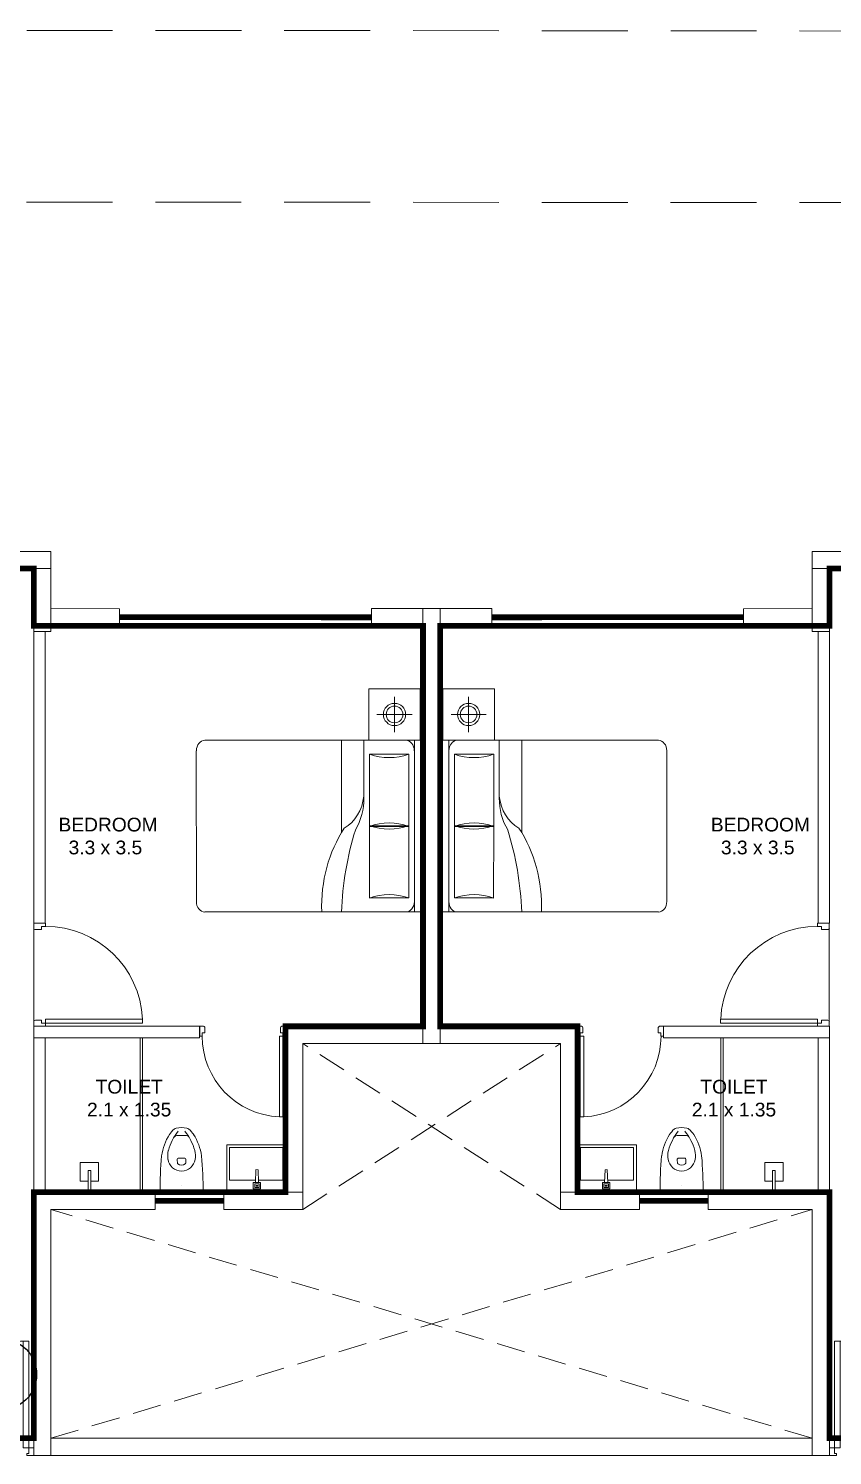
# Model space of a CAD drawing. Header units: inches. Extents: x 27644242 to 29761523, y -859349 to 216979.
# Drawn here: x 29085126 to 29092147, y -633793 to -621323 of the extents above; entities that cross this region are included whole.
import ezdxf

# ---------------------------------------------------------------- set-up
doc = ezdxf.new("R2010")
doc.units = ezdxf.units.IN
doc.header["$MEASUREMENT"] = 0
doc.set_wipeout_variables(frame=1)
for name, pattern in [('01-Xref Col Podium Lvl-1$0$HIDDEN', [0.375, 0.25, -0.125]), ('DASHED', [0.75, 0.5, -0.25]), ('DASHED2', [0.375, 0.25, -0.125]), ('HIDDEN', [0.375, 0.25, -0.125])]:
    doc.linetypes.add(name, pattern=pattern)
doc.layers.get('Defpoints').update_dxf_attribs({"color": 8})
for name, color, linetype, lineweight in [('AHC-A-DUCT', 14, 'HIDDEN', 5), ('DOOR', 4, 'Continuous', 0), ('DOORS', 1, 'Continuous', 9), ('FURN', 250, 'Continuous', 0), ('RVA Site Boundary', 17, 'Continuous', 15), ('WALL', 7, 'Continuous', 20), ('WINDOW', 162, 'Continuous', 13)]:
    doc.layers.add(name, color=color, linetype=linetype, lineweight=lineweight)
doc.layers.add('text', color=7, linetype='Continuous')
doc.styles.add('AMITS', font='arial.ttf')

# ---------------------------------------------------------------- blocks, each defined once
blk = doc.blocks.new('A$C3D5F2F58')
at = {"color": 0, "linetype": 'ByBlock'}
blk.add_wipeout([(188, 0), (-188, 0), (-185, -125), (-183, -194), (-179, -263), (-176, -302), (-170, -349), (-151, -415), (-144, -433), (-131, -459), (-112, -495), (-106, -504), (-86, -530), (-72, -545), (-64, -553), (-56, -558), (-41, -562), (-23, -564), (3, -565), (30, -563), (47, -561), (56, -558), (74, -543), (101, -511), (135, -451), (158, -392), (171, -340), (179, -260), (185, -136), (187, -46)], dxfattribs=at)
for p, q in [((-188, 0), (188, 0)), ((0, -63), (0, -63)), ((-38, -282), (-36, -255)), ((-24, -298), (24, -298)), ((36, -255), (38, -282)), ((-43, -497), (43, -497))]:
    blk.add_line(p, q, dxfattribs=at)
at = {"color": 0, "linetype": 'ByBlock', "extrusion": (0, 0, -1)}
for centre, major_axis, ratio, start_param, end_param in [((3903, 5), (4088, 164), 0.940247, 3.100232, 3.182953), ((-3903, 5), (-4088, 164), 0.940247, 3.100232, 3.182953), ((0, -305), (84.4, 84.4), 1, 4.07333, 6.922251), ((-27, -256), (6.03, 6.03), 1, 4.01894, 4.852375), ((0, -292), (-38.2, 38.2), 1, 0.139988, 1.430816), ((27, -256), (6.03, 6.03), 1, -0.139979, 0.693472), ((276, -258), (321, 321), 1, 3.353441, 3.79389), ((87, -319), (147, 147), 1, 3.705861, 4.079165), ((326, -246), (-323, 323), 1, 4.816657, 5.23508), ((-24, -284), (10, 10), 1, 2.356198, 4.018929), ((24, -284), (-10, 10), 1, 2.264265, 3.926995), ((-326, -246), (-323, 323), 1, 2.618909, 3.037332), ((-276, -258), (-321, 321), 1, 2.489302, 2.929752), ((-87, -319), (-147, 147), 1, 2.204028, 2.577331), ((-43, -474), (16.1, 16.1), 1, 2.356198, 3.387836), ((43, -474), (16.1, 16.1), 1, 1.324559, 2.356198), ((119, -350), (193, 193), 1, 3.092098, 3.328462), ((-41, -527), (24.1, 24.1), 1, 2.528301, 3.092099), ((0, -292), (-193, 193), 1, 3.75489, 4.099099), ((41, -527), (24.1, 24.1), 1, 1.620298, 2.184095), ((-119, -350), (193, 193), 1, 1.383935, 1.620298)]:
    blk.add_ellipse(centre, major_axis=major_axis, ratio=ratio, start_param=start_param, end_param=end_param, dxfattribs=at)
blk = doc.blocks.new('A$C3E645E75')
at = {"extrusion": (0, 0, -1), "zscale": -0.9999999999999998, "rotation": 179.9999999999989}
blk.add_blockref('A$C3D5F2F58', (0, 0), dxfattribs=at)
blk = doc.blocks.new('A$C3C731254-flat-1')
at = {"layer": 'FURN'}
for p, q in [((-77430, -2820), (-77431, -2802)), ((-77430, -2802), (-77318, -2797)), ((-77430, -2820), (-77318, -2825))]:
    blk.add_line(p, q, dxfattribs=at)
for points in [[(-77233, -3061), (-77648, -3061), (-77648, -2547), (-77233, -2547)], [(-77263, -2843), (-77263, -2778), (-77318, -2778), (-77318, -2843)], [(-77275, -2831), (-77275, -2791), (-77306, -2791), (-77306, -2831)], [(-77287, -2819), (-77287, -2803), (-77293, -2803), (-77293, -2819)]]:
    blk.add_lwpolyline(points, close=True, dxfattribs=at)
blk.add_lwpolyline([(-77339, -2824), (-77339, -3036), (-77623, -3036), (-77623, -2572), (-77339, -2572), (-77339, -2798)], dxfattribs=at)
blk = doc.blocks.new('A$C3A956F37-flat-1')
at = {"layer": 'FURN'}
blk.add_line((-168, 90), (0, 90), dxfattribs=at)
for points in [[(-97, 67), (-97, 0), (-259, 0), (-259, 161), (-97, 161), (-97, 90)], [(0, 67), (-191, 67), (-191, 90), (-168, 90)]]:
    blk.add_lwpolyline(points, dxfattribs=at)
blk = doc.blocks.new('A$C6E20521E-flat-1-flatten-1')
at = {"layer": 'DOORS', "color": 251}
for p, q in [((-63, 103), (-63, 949)), ((-63, 949), (-27, 949)), ((-27, 103), (-27, 949)), ((-900, 0), (-900, 103)), ((-873, 103), (-900, 103)), ((0, 0), (-900, 0)), ((-873, 67), (-873, 103)), ((-846, 67), (-873, 67)), ((-846, 13), (-846, 67)), ((-27, 103), (-63, 103)), ((-54, 13), (-54, 67)), ((-54, 67), (-27, 67)), ((-27, 103), (0, 103)), ((-27, 67), (-27, 103)), ((0, 0), (0, 103)), ((-859, 0), (-900, 0)), ((-40, 0), (0, 0))]:
    blk.add_line(p, q, dxfattribs=at)
at = {"layer": 'DOORS', "color": 251, "extrusion": (0, 0, -1)}
for centre, major_axis, start_param, end_param in [((-27, 103), (-729, -429), 0.531535, 2.059765), ((-859, 13), (-11.7, -6.7), 3.665191, 5.235988), ((-40, 13), (-11.7, -6.7), 5.235988, 6.806784)]:
    blk.add_ellipse(centre, major_axis=major_axis, ratio=1, start_param=start_param, end_param=end_param, dxfattribs=at)
blk = doc.blocks.new('DOOR_750')
at = {"layer": 'DOOR'}
for points in [[(-70, 50), (-32.5, 50), (-32.5, 750), (-70, 750)], [(-750, 50), (-717.5, 50), (-717.5, 12.5), (-705, 12.5), (-705, 0), (-750, 0)], [(0, 50), (-32.5, 50), (-32.5, 12.5), (-45, 12.5), (-45, 0), (0, 0)]]:
    blk.add_lwpolyline(points, close=True, dxfattribs=at)
at = {"layer": 'DOOR', "linetype": 'DASHED', "ltscale": 10}
blk.add_arc((-2.4, 38), 715.2, 95.4221, 179.04025, dxfattribs=at)
blk = doc.blocks.new('A$C700F438C')
at = {"layer": 'FURN', "color": 8, "extrusion": (-6.65399e-08, 5.27913e-08, 1)}
for p, q in [((0.073, 1.5, 0), (1.83, 1.5, 0)), ((1.98, 1.5, 0), (1.53, 1.5, 0)), ((1.98, 1.5, 0), (1.53, 1.5, 0)), ((1.98, 1.5, 0), (1.53, 1.5, 0)), ((1.904, 1.5, 0), (1.904, 0, 0)), ((0, 0.091, 0), (0, 1.409, 0)), ((1.855, 1.378, 0), (1.512, 1.378, 0)), ((1.512, 1.378, 0), (1.512, 0.747, 0)), ((1.855, 0.747, 0), (1.855, 1.378, 0)), ((1.267, 0.799, 0), (1.267, 0, 0)), ((1.512, 0.122, 0), (1.512, 0.754, 0)), ((1.512, 0.754, 0), (1.855, 0.754, 0)), ((1.855, 0.754, 0), (1.855, 0.122, 0)), ((1.512, 0.747, 0), (1.855, 0.747, 0)), ((1.463, 0.503, 0), (1.463, 0, 0)), ((1.83, 0, 0), (0.074, 0, 0)), ((1.855, 0.122, 0), (1.512, 0.122, 0)), ((1.904, 0, 0), (1.98, 0, 0))]:
    blk.add_line(p, q, dxfattribs=at)
at = {"layer": 'FURN', "linetype": 'Continuous', "lineweight": 0, "extrusion": (-6.65399e-08, 5.27913e-08, 1)}
blk.add_line((1.83, 0, 0), (1.917, 0, 0), dxfattribs=at)
at = {"layer": 'FURN', "color": 8, "extrusion": (6.65399e-08, -5.27913e-08, -1)}
for centre, major_axis, ratio, start_param, end_param in [((0.073, 1.409, 0), (0, -0.0914, 0), 0.803207, 1.570796, 3.141593), ((1.959, 1.454, 0), (0, -1.077, 0), 0.803207, 0.880587, 1.613256), ((3.067, 1.603, 0), (0, -2.243, 0), 0.803207, 1.197175, 1.525138), ((1.83, 1.409, 0), (0, -0.0914, 0), 0.803207, 3.141593, 4.712389), ((1.683, 2.11, 0), (0, -0.762, 0), 0.803207, -0.283794, 0.283794), ((0.669, 0.085, 0), (-0.705, -0.615, 0), 0.604617, 2.952061, 3.536756), ((-0.032, 0.19, 0), (-1.467, -0.494, 0), 0.581007, 3.019706, 3.343381), ((1.684, 0.015, 0), (0, -0.762, 0), 0.803207, 2.857799, 3.425387), ((0.074, 0.091, 0), (0, -0.0914, 0), 0.803207, 0, 1.570796), ((1.83, 0.092, 0), (0, -0.0914, 0), 0.803207, -1.570796, 0)]:
    blk.add_ellipse(centre, major_axis=major_axis, ratio=ratio, start_param=start_param, end_param=end_param, dxfattribs=at)
at = {"layer": 'FURN', "color": 8, "extrusion": (-6.65399e-08, 5.27913e-08, 1)}
for centre, start_param, end_param in [((1.683, 1.485, 0), -0.283794, 0.283794), ((1.684, -0.61, 0), 2.857799, 3.425387)]:
    blk.add_ellipse(centre, major_axis=(0, -0.762, 0), ratio=0.803207, start_param=start_param, end_param=end_param, dxfattribs=at)
blk = doc.blocks.new('BEDROOM')
at = {"layer": 'FURN', "linetype": 'Continuous', "extrusion": (-5.00305e-08, -8.66553e-08, 1)}
for p, q in [((1066, 501, 0), (1066, 193, 0)), ((912, 347, 0), (1220, 347, 0))]:
    blk.add_line(p, q, dxfattribs=at)
at = {"layer": 'FURN', "ltscale": 500}
blk.add_line((1315, 122, 0), (1315, -1378, 0), dxfattribs=at)
at = {"layer": 'FURN', "ltscale": 0.05, "extrusion": (-5.00305e-08, -8.66553e-08, 1), "elevation": 0}
blk.add_lwpolyline([(1291, 122), (841, 122), (841, 572), (1291, 572)], close=True, dxfattribs=at)
at = {"layer": 'FURN', "linetype": 'Continuous', "extrusion": (-5.00305e-08, -8.66553e-08, 1)}
for radius in [97, 72.8]:
    blk.add_circle((1066, 347, 0), radius, dxfattribs=at)
at = {"layer": 'FURN', "extrusion": (-3.01072e-07, 1.30707e-07, 1), "xscale": -1000.000000000015, "yscale": 1000.000000000015, "zscale": 1000.000000000007, "rotation": 180.0236273616612}
blk.add_blockref('A$C700F438C', (-665, 121, 0), dxfattribs=at)
blk = doc.blocks.new('A$C65A37FE3-flat-1-flatten-1')
at = {"layer": 'DOOR', "color": 252, "true_color": 0x939598}
for p, q in [((34, 0), (0, 0)), ((0, 0), (0, -86)), ((23, -86), (0, -86)), ((45, -56), (23, -56)), ((23, -56), (23, -86)), ((23, -86), (53, -86)), ((23, -86), (23, -791)), ((45, -11), (45, -56)), ((53, -86), (53, -791)), ((705, -11), (705, -56)), ((705, -56), (728, -56)), ((716, 0), (750, 0)), ((728, -56), (728, -86)), ((728, -86), (750, -86)), ((750, 0), (750, -86)), ((53, -791), (23, -791))]:
    blk.add_line(p, q, dxfattribs=at)
at = {"layer": 'DOOR', "color": 252, "extrusion": (0, 0, -1)}
for centre, major_axis, start_param, end_param in [((34, -11), (-9.71, -5.68), 2.09983, 3.670626), ((23, -86), (-611, -353), 3.665191, 5.193422), ((716, -11), (-9.71, -5.68), 0.529033, 2.09983)]:
    blk.add_ellipse(centre, major_axis=major_axis, ratio=1, start_param=start_param, end_param=end_param, dxfattribs=at)

msp = doc.modelspace()

# ---------------------------------------------------------------- linework, layer by layer
at = {"layer": 'AHC-A-DUCT', "linetype": 'DASHED2', "ltscale": 1000}
for p, q in [((29089771.3, -631642.7), (29087520.8, -630192.5)), ((29087520.8, -631642.7), (29089771.3, -630192.5)), ((29085321.1, -633642.7), (29091971, -631642.7)), ((29091971, -633642.7), (29085321.1, -631642.7))]:
    msp.add_line(p, q, dxfattribs=at)
at = {"layer": 'FURN', "ltscale": 500}
for p, q in [((29086100.7, -630142.7), (29086100.7, -631492.8)), ((29086120.7, -630142.7), (29086120.7, -631492.8)), ((29091171.4, -630142.7), (29091171.4, -631492.8)), ((29091191.4, -630142.7), (29091191.4, -631492.8))]:
    msp.add_line(p, q, dxfattribs=at)
at = {"layer": 'RVA Site Boundary', "color": 252, "linetype": '01-Xref Col Podium Lvl-1$0$HIDDEN', "ltscale": 3000}
for points in [[(29057295.9, -621323.5), (29071609.8, -621328.8), (29095861, -621347.7), (29115999.3, -621431.9), (29117605.6, -627780.1), (29117682.2, -628106.7)], [(29057297.8, -622823.5), (29071608.9, -622828.8), (29095857.3, -622847.7), (29114830.3, -622927), (29116148.2, -628135.5), (29116221.9, -628449.5)]]:
    msp.add_lwpolyline(points, dxfattribs=at)
at = {"layer": 'text', "color": 1, "ltscale": 500}
msp.add_circle((29084884.4, -633084.5), 311.4, dxfattribs=at)
at = {"layer": 'WALL', "ltscale": 500}
for p, q in [((29088121.1, -626392.8, 0), (29088721.1, -626392.8, 0)), ((29088121.1, -626542.8, 0), (29088121.1, -626392.8, 0)), ((29089170.9, -626392.8, 0), (29088571, -626392.8, 0)), ((29088571, -626392.8), (29088571, -630192.5)), ((29088721.1, -626392.8), (29088721.1, -630192.5)), ((29089171, -626542.8, 0), (29089170.9, -626392.8, 0)), ((29088121.1, -626542.8, 0), (29088571.1, -626542.8, 0)), ((29088571.1, -626542.8), (29088571.1, -630042.7)), ((29089171, -626542.8, 0), (29088721, -626542.8, 0)), ((29088721, -626542.8), (29088721, -630042.7)), ((29088571.1, -630042.7), (29087370.8, -630042.7)), ((29087370.8, -631492.7), (29087370.8, -630042.7)), ((29088721, -630042.7), (29089921.3, -630042.7)), ((29089921.3, -631492.7), (29089921.3, -630042.7)), ((29087520.8, -631642.7), (29087520.8, -630192.5)), ((29088721.1, -630192.5), (29087520.8, -630192.5)), ((29088571, -630192.5), (29089771.3, -630192.5)), ((29089771.3, -631642.7), (29089771.3, -630192.5)), ((29086830.6, -631492.7), (29086830.6, -631642.7)), ((29086830.6, -631492.7), (29087520.8, -631492.7)), ((29090461.4, -631492.7), (29089771.3, -631492.7)), ((29090461.4, -631492.7), (29090461.4, -631642.7)), ((29086230.6, -631642.7), (29085321.1, -631642.7)), ((29086830.6, -631642.7), (29087520.8, -631642.7)), ((29090461.4, -631642.7), (29089771.3, -631642.7)), ((29091061.4, -631642.7), (29091971, -631642.7))]:
    msp.add_line(p, q, dxfattribs=at)
at = {"layer": 'WALL', "color": 7, "ltscale": 500}
for points in [[(29085321.1, -625892.7), (29085321, -626042.7), (29084546.1, -626042.7), (29084546.1, -625892.7)], [(29091971, -625892.7), (29091971.1, -626042.7), (29092746, -626042.7), (29092746, -625892.7)], [(29085171.1, -626042.7), (29085321.1, -626042.7), (29085321.4, -626592.8), (29085171.4, -626592.8)], [(29092121, -626042.7), (29091971, -626042.7), (29091970.7, -626592.8), (29092120.7, -626592.8)], [(29085921.1, -626393), (29085921.1, -626543), (29085321.3, -626542.7), (29085321.3, -626392.7)], [(29091370.9, -626393), (29091371, -626543), (29091970.8, -626542.7), (29091970.8, -626392.7)]]:
    msp.add_lwpolyline(points, close=True, dxfattribs=at)
for points in [[(29085171.1, -629142.7), (29085171.1, -626592.9), (29085271.1, -626592.9), (29085271.1, -629142.7), (29085170.6, -629142.7)], [(29092121, -629142.7), (29092121, -626592.9), (29092021, -626592.9), (29092021, -629142.7), (29092121.4, -629142.7)], [(29085321.1, -631642.7), (29085321.1, -633792.7), (29085171.1, -633792.7), (29085171.1, -630042.7)], [(29091971, -631642.7), (29091971, -633792.7), (29092121, -633792.7), (29092121, -630042.7)], [(29085271.1, -630142.7), (29085271.1, -631492.7)], [(29092021, -630142.7), (29092021, -631492.7)]]:
    msp.add_lwpolyline(points, dxfattribs=at)
at = {"layer": 'WALL', "ltscale": 500}
for points in [[(29085171.1, -630042.7), (29086620.5, -630042.7), (29086620.5, -630142.7), (29085171.1, -630142.7)], [(29092121, -630042.7), (29090671.6, -630042.7), (29090671.6, -630142.7), (29092121, -630142.7)]]:
    msp.add_lwpolyline(points, dxfattribs=at)
msp.add_lwpolyline([(29085321.1, -633792.7), (29091971, -633792.8), (29091971, -633642.8), (29085321.1, -633642.7)], close=True, dxfattribs=at)
at = {"layer": 'WINDOW', "ltscale": 500, "const_width": 50, "elevation": 0}
for points in [[(29085921.1, -626468), (29088121.1, -626468.6)], [(29091371, -626468), (29089171, -626468.6)]]:
    msp.add_lwpolyline(points, dxfattribs=at)

# ---------------------------------------------------------------- block references
at = {"xscale": -1, "rotation": 90.00000000000875}
for name, p in [('A$C3C731254-flat-1', (29084310.2, -708726)), ('A$C3A956F37-flat-1', (29085736.8, -631492.8))]:
    msp.add_blockref(name, p, dxfattribs=at)
at = {"rotation": 269.9999999999912}
for name, p in [('A$C3C731254-flat-1', (29092981.9, -708726)), ('A$C3A956F37-flat-1', (29091555.3, -631492.8))]:
    msp.add_blockref(name, p, dxfattribs=at)
at = {"layer": 'DOOR', "yscale": 1.333333977559269, "zscale": 1.333333977559269}
for p, xscale in [((29085171.1, -633792.7), 1.333333977559269), ((29092121, -633792.7), -1.333333977559269)]:
    msp.add_blockref('DOOR_750', p, dxfattribs=dict(at, xscale=xscale))
at = {"layer": 'FURN', "ltscale": 500}
msp.add_blockref('BEDROOM', (29087256.4, -627664.5, 0), dxfattribs=at)
at = {"layer": 'FURN', "ltscale": 500, "xscale": -1}
msp.add_blockref('BEDROOM', (29090035.7, -627664.5, 0), dxfattribs=at)
at = {"layer": 'FURN', "rotation": 359.9997802697438}
msp.add_blockref('A$C3E645E75', (29086462.4, -631492.7), dxfattribs=at)
at = {"layer": 'FURN', "extrusion": (0, 0, -1), "zscale": -1, "rotation": 359.9997802697439}
msp.add_blockref('A$C3E645E75', (-29090829.7, -631492.7), dxfattribs=at)
at = {"layer": 'WALL', "ltscale": 500, "rotation": 270.0000000000007}
msp.add_blockref('A$C6E20521E-flat-1-flatten-1', (29085172.4, -630042.7), dxfattribs=at)
at = {"layer": 'WALL', "ltscale": 500, "xscale": -1, "rotation": 89.9999999999992}
msp.add_blockref('A$C6E20521E-flat-1-flatten-1', (29092119.7, -630042.7), dxfattribs=at)
at = {"layer": 'WALL', "ltscale": 500, "xscale": -1}
msp.add_blockref('A$C65A37FE3-flat-1-flatten-1', (29087370.8, -630042.7), dxfattribs=at)
at = {"layer": 'WALL', "ltscale": 500}
msp.add_blockref('A$C65A37FE3-flat-1-flatten-1', (29089921.3, -630042.7), dxfattribs=at)

# ---------------------------------------------------------------- texts
at = {"layer": 'text', "ltscale": 100, "char_height": 120, "width": 1715.235, "style": 'AMITS'}
for s, insert, attachment_point in [('\\pxqc; BEDROOM\\P3.3 x 3.5', (29086654.9, -628541.5), 9), ('\\pxqc; BEDROOM\\P3.3 x 3.5', (29090637.1, -628541.5), 7), ('\\pxqc;TOILET\\P2.1 x 1.35', (29086862.6, -630832), 9), ('\\pxqc;TOILET\\P2.1 x 1.35', (29090429.5, -630832), 7)]:
    msp.add_mtext(s, dxfattribs=dict(at, insert=insert, attachment_point=attachment_point))

# ---------------------------------------------------------------- next in the draw order: linework, layer by layer
at = {"layer": 'Defpoints', "ltscale": 500}
for points in [[(29081170.9, -633642.7, 50, 50, 0), (29081170.9, -631392.7, 50, 50, 0), (29081020.9, -631392.7, 50, 50, 0), (29081020.9, -631492.7, 50, 50, 0), (29079371.1, -631492.7, 50, 50, 0), (29079371.1, -630042.7, 50, 50, 0), (29076821.3, -630042.7, 50, 50, 0), (29076821.3, -631492.7, 50, 50, 0), (29074470.9, -631492.7, 50, 50, 0), (29074471.3, -626542.9, 50, 50, 0), (29078171.1, -626542.9, 50, 50, 0), (29078171.1, -626042.4, 50, 50, 0), (29081121.1, -626042.7, 50, 50, 0), (29081121.1, -626042.8, 50, 50, 0), (29085171.2, -626042.6, 50, 50, 0), (29085171.2, -626542.8, 50, 50, 0), (29088571.3, -626542.7, 50, 50, 0), (29088571.3, -630042.6, 50, 50, 0), (29087370.8, -630042.7, 50, 50, 0), (29087370.8, -631492.7, 50, 50, 0), (29085171.1, -631492.7, 50, 50, 0), (29085171.1, -633642.7, 50, 50, 0), (29081170.9, -633642.7, 50, 50, 0)], [(29096121.2, -633642.7, 50, 50, 0), (29096121.2, -631392.7, 50, 50, 0), (29096271.2, -631392.7, 50, 50, 0), (29096271.2, -631492.7, 50, 50, 0), (29097921, -631492.7, 50, 50, 0), (29097921, -630042.7, 50, 50, 0), (29100470.8, -630042.7, 50, 50, 0), (29100470.8, -631492.7, 50, 50, 0), (29102821.2, -631492.7, 50, 50, 0), (29102820.8, -626542.9, 50, 50, 0), (29099121, -626542.9, 50, 50, 0), (29099121, -626042.4, 50, 50, 0), (29096171, -626042.7, 50, 50, 0), (29096171, -626042.8, 50, 50, 0), (29092120.9, -626042.6, 50, 50, 0), (29092120.9, -626542.8, 50, 50, 0), (29088720.8, -626542.7, 50, 50, 0), (29088720.8, -630042.6, 50, 50, 0), (29089921.3, -630042.7, 50, 50, 0), (29089921.3, -631492.7, 50, 50, 0), (29092121, -631492.7, 50, 50, 0), (29092121, -633642.7, 50, 50, 0), (29096121.2, -633642.7, 50, 50, 0)]]:
    msp.add_lwpolyline(points, format="xyseb", dxfattribs=at)
at = {"layer": 'WALL', "ltscale": 500}
for p, q in [((29086230.6, -631492.7), (29085171.1, -631492.7)), ((29086230.6, -631492.7), (29086230.6, -631642.7)), ((29091061.4, -631492.7), (29092121, -631492.7)), ((29091061.4, -631492.7), (29091061.4, -631642.7))]:
    msp.add_line(p, q, dxfattribs=at)
at = {"layer": 'WINDOW', "ltscale": 500, "const_width": 50}
for points in [[(29086230.6, -631567.7), (29086830.6, -631567.7)], [(29091061.4, -631567.7), (29090461.4, -631567.7)]]:
    msp.add_lwpolyline(points, dxfattribs=at)

doc.saveas('drawing.dxf')
